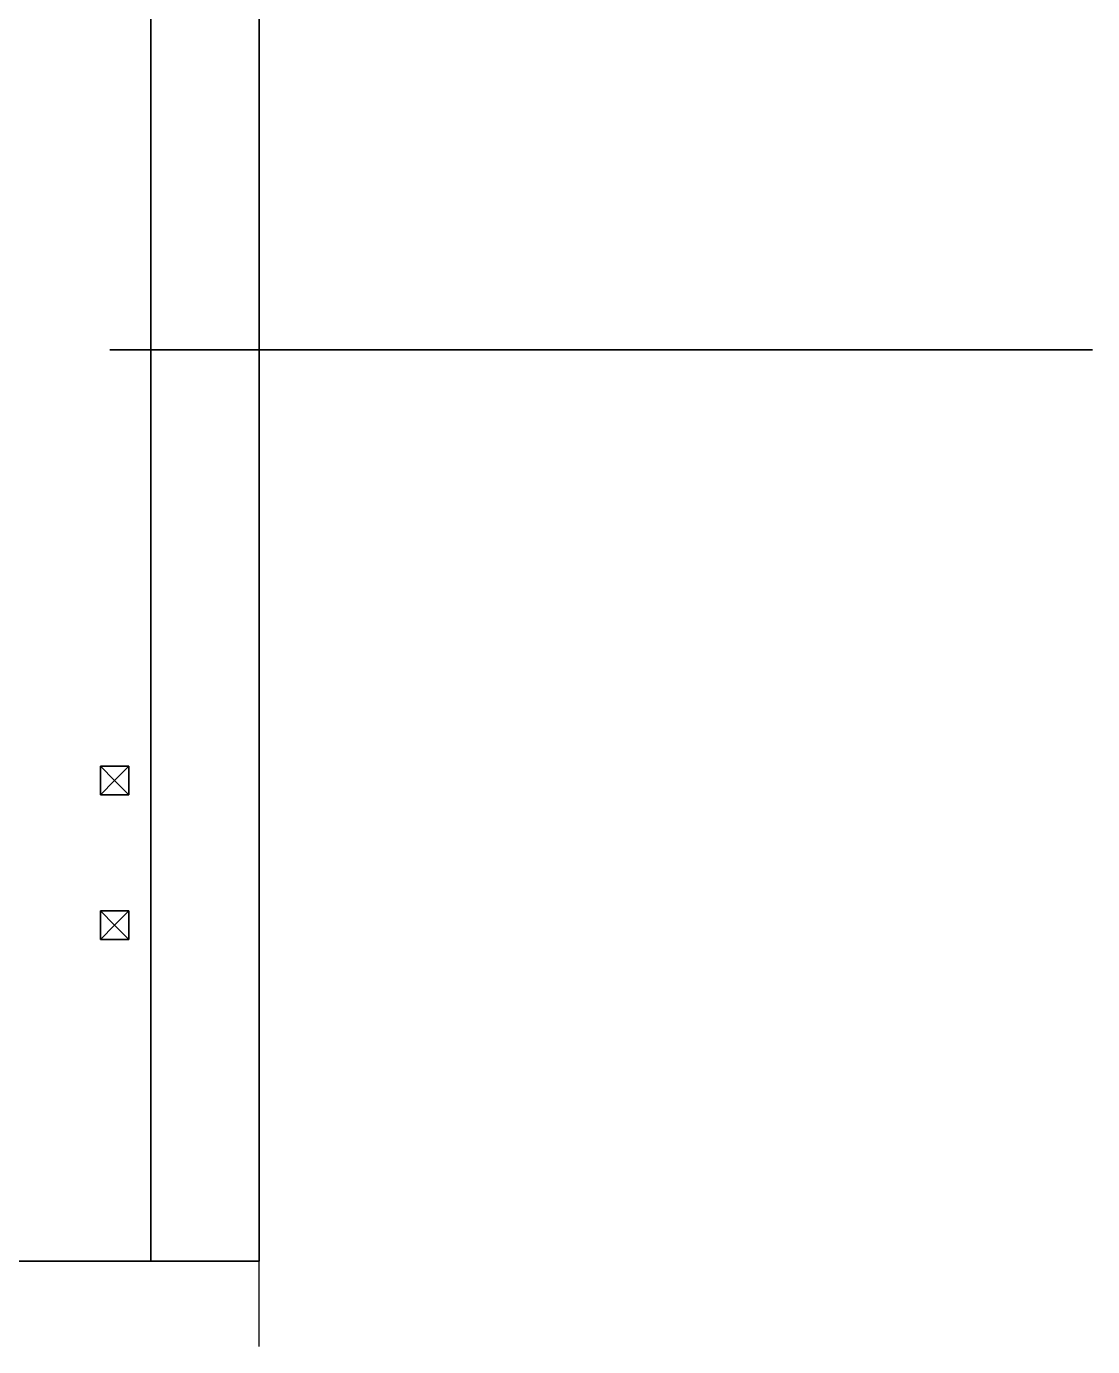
# Model space of a CAD drawing. Header units: millimetres. Extents: x 71 to 249, y 13 to 134.
# Drawn here: x 211.35 to 248.78, y 25.58 to 71.94 of the extents above; entities that cross this region are included whole.
import ezdxf

# ---------------------------------------------------------------- set-up
doc = ezdxf.new("R2010")
doc.units = ezdxf.units.MM
doc.layers.add('UB3D', color=1, linetype='Continuous')

msp = doc.modelspace()

# ---------------------------------------------------------------- linework, layer by layer
at = {"extrusion": (0, 1, -1.83697e-16)}
msp.add_line((231.529, 60.585, 30.5), (231.529, 60.585, 10.5), dxfattribs=at)
at = {"extrusion": (6.5979e-16, 1, 0)}
msp.add_line((231.529, 60.585, 10.5), (233.529, 60.585, 10.5), dxfattribs=at)
for p, q in [((233.529, 60.585, 10.5), (233.529, 60.585, 13.366)), ((233.529, 60.585, 10.5), (237.529, 60.585, 10.5)), ((237.529, 60.585, 10.5), (237.529, 60.585, 14.327)), ((219.529, 25.585, 77.5), (219.529, 48.932, 77.5))]:
    msp.add_line(p, q)
at = {"extrusion": (-4.89859e-16, -1, 0)}
msp.add_line((219.529, 28.585, 70.5), (103.529, 28.585, 70.5), dxfattribs=at)
at = {"extrusion": (0, 0, -1)}
msp.add_line((103.529, 28.585, 70.5), (219.529, 28.585, 70.5), dxfattribs=at)
at = {"extrusion": (0, 1, -1.83697e-16)}
msp.add_circle((-231.529, 30.5, 60.585), 17.25, dxfattribs=at)
at = {"layer": 'UB3D', "color": 94}
for points in [[(219.529, 116.585, 72.51), (219.529, 28.585, 72.51), (103.529, 28.585, 72.51)], [(219.529, 116.585, 72.51), (103.529, 28.585, 72.51), (103.529, 116.585, 72.51)], [(219.529, 116.585, 72.5), (103.529, 116.585, 72.5), (103.529, 28.585, 72.5)], [(219.529, 116.585, 72.5), (103.529, 28.585, 72.5), (219.529, 28.585, 72.5)], [(215.719, 116.586, 89.521), (215.719, 28.586, 89.521), (109.038, 28.586, 89.521)], [(215.719, 116.586, 89.521), (109.038, 28.586, 89.521), (109.038, 116.586, 89.521)], [(215.719, 116.586, 89.511), (109.038, 116.586, 89.511), (109.038, 28.586, 89.511)], [(215.719, 116.586, 89.511), (109.038, 28.586, 89.511), (215.719, 28.586, 89.511)], [(215.719, 116.586, 89.521), (215.719, 28.586, 89.521), (215.719, 28.586, 89.511), (215.719, 116.586, 89.511)], [(215.719, 116.586, 89.511), (215.719, 28.586, 89.511), (215.719, 116.586, 89.511)], [(219.529, 116.585, 72.51), (219.529, 28.585, 72.51), (219.529, 28.585, 72.5), (219.529, 116.585, 72.5)], [(219.529, 116.585, 72.5), (219.529, 28.585, 72.5), (219.529, 116.585, 72.5)], [(219.529, 28.585, 72.51), (103.529, 28.585, 72.51), (103.529, 28.585, 72.5), (219.529, 28.585, 72.5)], [(215.719, 28.586, 89.521), (109.038, 28.586, 89.521), (109.038, 28.586, 89.511), (215.719, 28.586, 89.511)]]:
    msp.add_3dface(points, dxfattribs=at)
at = {"layer": 'UB3D', "color": 46}
for points in [[(214.449, 45.465, 71), (213.949, 44.965, 71.28), (213.949, 45.965, 71.28)], [(213.949, 44.965, 71.28), (213.949, 45.965, 71.28), (213.949, 44.965, 78.28)], [(213.949, 45.965, 71.28), (213.949, 44.965, 78.28), (213.949, 45.965, 78.28)], [(213.949, 44.965, 78.28), (213.949, 45.965, 78.28), (214.449, 45.465, 78.56)], [(214.449, 45.465, 71), (213.949, 45.965, 71.28), (214.949, 45.965, 71.28)], [(213.949, 45.965, 71.28), (214.949, 45.965, 71.28), (213.949, 45.965, 78.28)], [(214.949, 45.965, 71.28), (213.949, 45.965, 78.28), (214.949, 45.965, 78.28)], [(213.949, 45.965, 78.28), (214.949, 45.965, 78.28), (214.449, 45.465, 78.56)], [(214.449, 45.465, 71), (214.949, 45.965, 71.28), (214.949, 44.965, 71.28)], [(214.949, 45.965, 78.28), (214.949, 44.965, 78.28), (214.449, 45.465, 78.56)], [(214.949, 45.965, 71.28), (214.949, 44.965, 71.28), (214.949, 45.965, 78.28)], [(214.949, 44.965, 71.28), (214.949, 45.965, 78.28), (214.949, 44.965, 78.28)], [(214.449, 45.465, 71), (214.949, 44.965, 71.28), (213.949, 44.965, 71.28)], [(214.949, 44.965, 78.28), (213.949, 44.965, 78.28), (214.449, 45.465, 78.56)], [(214.949, 44.965, 71.28), (213.949, 44.965, 71.28), (214.949, 44.965, 78.28)], [(213.949, 44.965, 71.28), (214.949, 44.965, 78.28), (213.949, 44.965, 78.28)], [(214.449, 40.385, 71), (213.949, 39.885, 71.28), (213.949, 40.885, 71.28)], [(213.949, 39.885, 71.28), (213.949, 40.885, 71.28), (213.949, 39.885, 78.28)], [(213.949, 40.885, 71.28), (213.949, 39.885, 78.28), (213.949, 40.885, 78.28)], [(213.949, 39.885, 78.28), (213.949, 40.885, 78.28), (214.449, 40.385, 78.56)], [(214.449, 40.385, 71), (213.949, 40.885, 71.28), (214.949, 40.885, 71.28)], [(213.949, 40.885, 71.28), (214.949, 40.885, 71.28), (213.949, 40.885, 78.28)], [(214.949, 40.885, 71.28), (213.949, 40.885, 78.28), (214.949, 40.885, 78.28)], [(213.949, 40.885, 78.28), (214.949, 40.885, 78.28), (214.449, 40.385, 78.56)], [(214.449, 40.385, 71), (214.949, 40.885, 71.28), (214.949, 39.885, 71.28)], [(214.949, 40.885, 78.28), (214.949, 39.885, 78.28), (214.449, 40.385, 78.56)], [(214.949, 40.885, 71.28), (214.949, 39.885, 71.28), (214.949, 40.885, 78.28)], [(214.949, 39.885, 71.28), (214.949, 40.885, 78.28), (214.949, 39.885, 78.28)], [(214.449, 40.385, 71), (214.949, 39.885, 71.28), (213.949, 39.885, 71.28)], [(214.949, 39.885, 78.28), (213.949, 39.885, 78.28), (214.449, 40.385, 78.56)], [(214.949, 39.885, 71.28), (213.949, 39.885, 71.28), (214.949, 39.885, 78.28)], [(213.949, 39.885, 71.28), (214.949, 39.885, 78.28), (213.949, 39.885, 78.28)]]:
    msp.add_3dface(points, dxfattribs=at)

doc.saveas('drawing.dxf')
